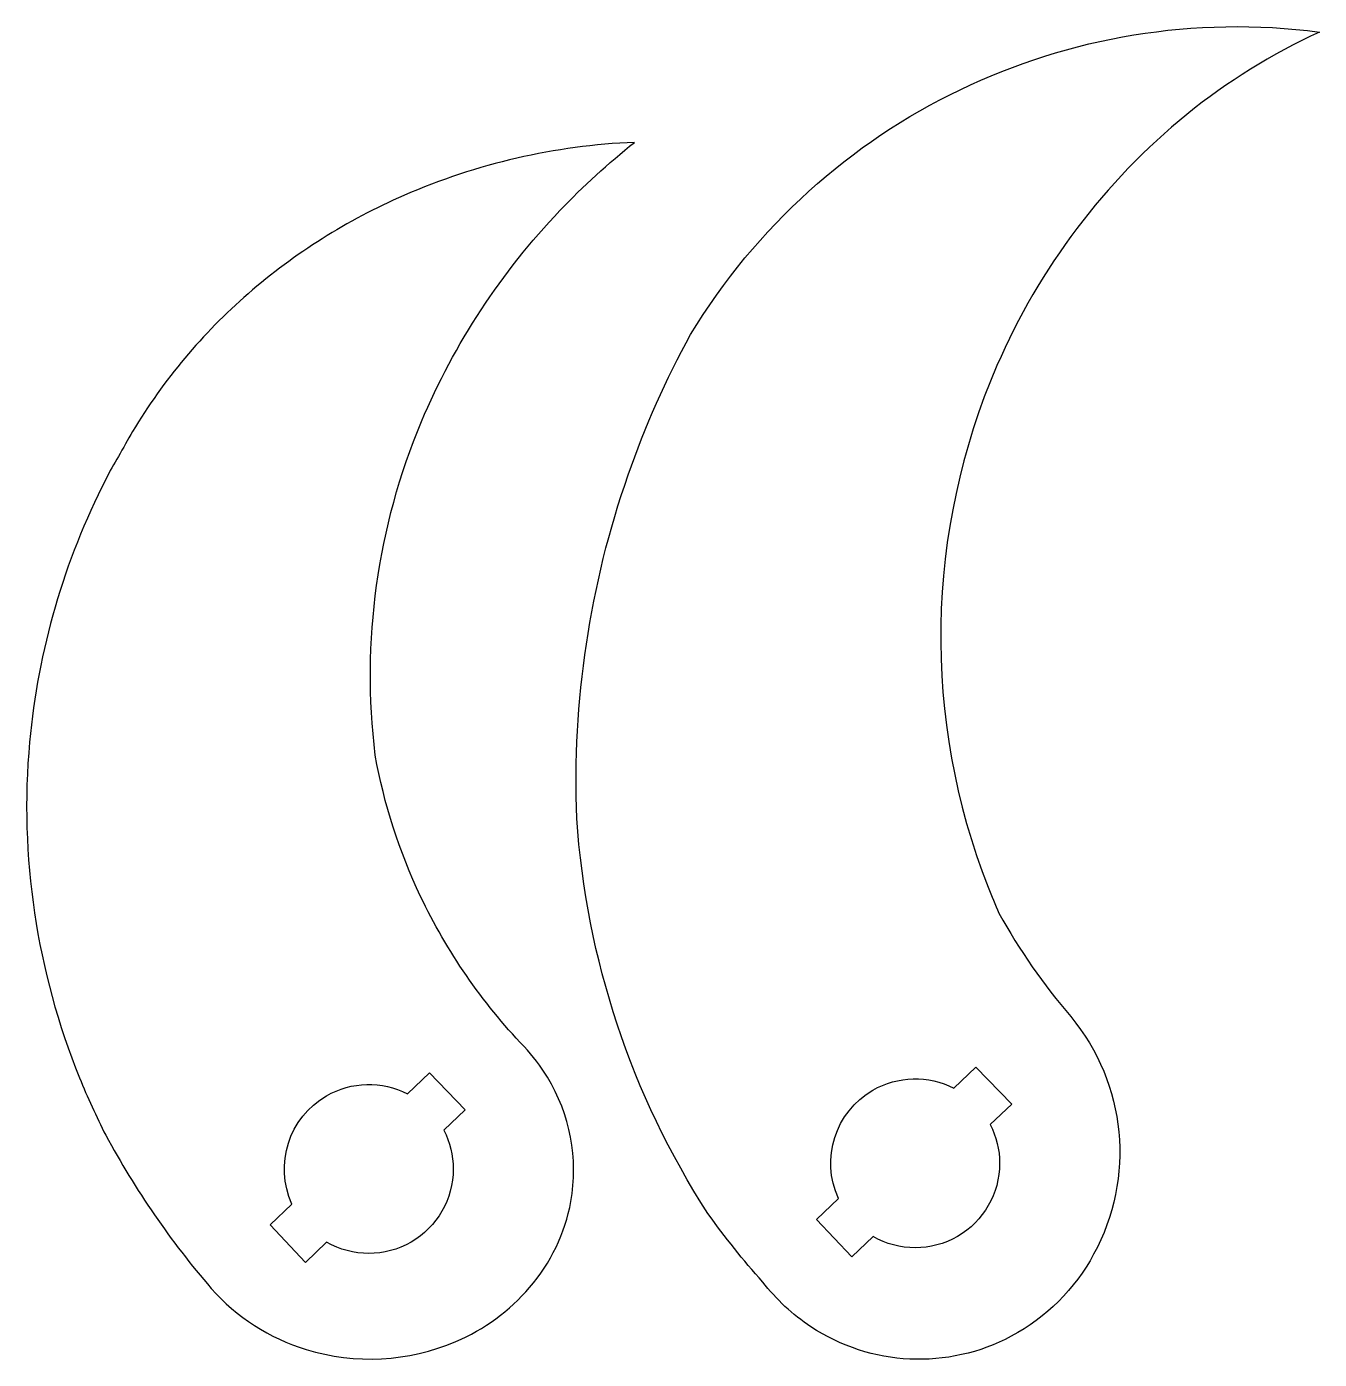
# Model space of a CAD drawing. Header units: millimetres. Extents: x -57 to 135, y -120 to 78.
import ezdxf

# ---------------------------------------------------------------- set-up
doc = ezdxf.new("R2010")
doc.units = ezdxf.units.MM
doc.layers.add('Default', color=70, linetype='Continuous')

msp = doc.modelspace()

# ---------------------------------------------------------------- linework, layer by layer
at = {"layer": 'Default'}
for points in [[(44.2, -97.93, -0.127429), (24.79, -39.46, -0.093908), (32.4, 11.37, -0.042337), (41.64, 32.12, -0.297542), (134.7, 76.87, 0.061499), (115.07, 64.69, 0.119789), (86.98, 27.53, 0.198311), (85.67, -49.66, 0.010366), (87.27, -53.49, 0.04929), (97.9, -68.8, -0.30762), (101.29, -103.96, -0.146772), (89.1, -116.09, -0.275336), (59.44, -114.68, -0.081213), (52.3, -108.06, -0.026286)], [(-44.93, -86.34, 0.054563), (-29.31, -109.01, 0.138205), (-15.28, -118.04, 0.178091), (6.87, -116.86, 0.116524), (17.81, -108.86, 0.134174), (23.91, -96.17, 0.182657), (20.43, -77.76, 0.050544), (16.99, -73.23, -0.079625), (1.67, -51, -0.067546), (-5.04, -30.12, -0.130028), (1.79, 19.24, -0.090596), (22.28, 50.45, -0.034412), (33.34, 60.55, 0.093393), (-0.82, 52.68, 0.076643), (-23.85, 38.15, 0.080294), (-40.96, 17.76, 0.013075), (-43.03, 14.07, 0.032639), (-44.92, 10.69, 0.095714), (-56.21, -28.17, 0.119372), (-48.81, -77.85, 0.021306)], [(65.48, -104.34), (60.26, -98.79), (63.5, -95.69, -0.386574), (68.62, -79.68, -0.255076), (80.59, -79.39), (83.85, -76.28), (89.16, -81.75), (85.98, -84.78, -0.119517), (87.37, -90.5, -0.577117), (68.63, -101.33)], [(-15.39, -105.17), (-20.62, -99.62), (-17.37, -96.53, -0.386574), (-12.25, -80.51, -0.255076), (-0.28, -80.22), (2.98, -77.12), (8.29, -82.58), (5.11, -85.61, -0.119517), (6.5, -91.34, -0.577117), (-12.24, -102.17)]]:
    msp.add_lwpolyline(points, format="xyb", close=True, dxfattribs=at)

doc.saveas('drawing.dxf')
